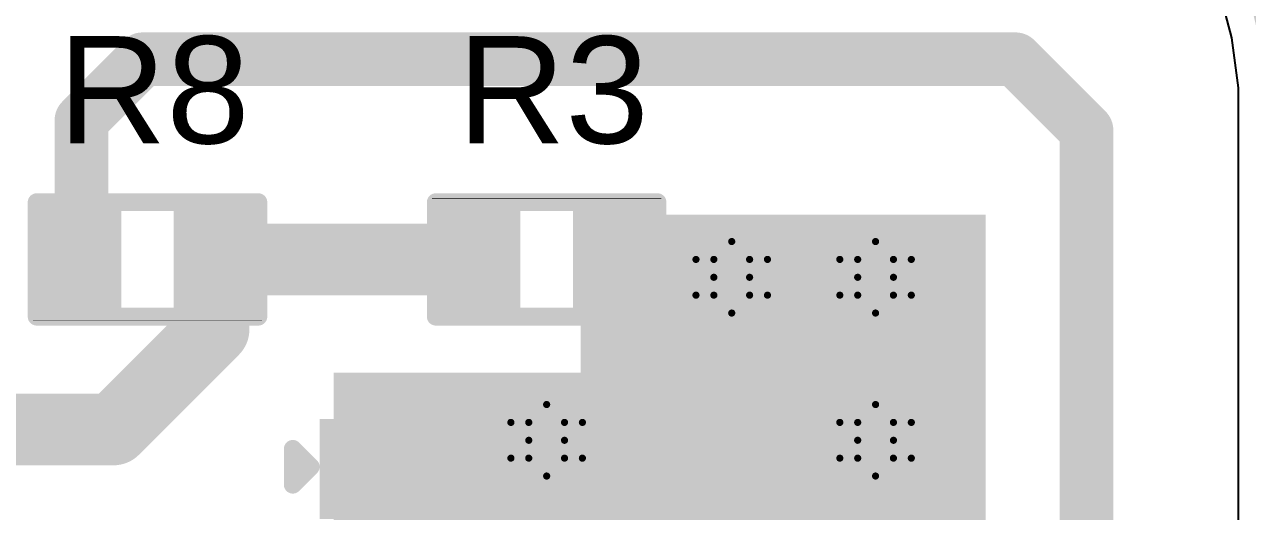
# Model space of a CAD drawing. Header units: inches. Extents: x -3 to 177, y -3 to 61.
# Drawn here: x 13.62 to 22.31, y 21.67 to 25.13 of the extents above; entities that cross this region are included whole.
import ezdxf

# ---------------------------------------------------------------- set-up
doc = ezdxf.new("R2010")
doc.units = ezdxf.units.IN
for name, color, linetype in [('Board Outline', 216, 'Continuous'), ('Bottom Layer', 5, 'Continuous'), ('Bottom Solder', 6, 'Continuous'), ('Drill Drawing', 1, 'Continuous'), ('Top Layer', 1, 'Continuous'), ('Top Overlay', 2, 'Continuous'), ('Top Paste', 8, 'Continuous'), ('Top Solder', 216, 'Continuous'), ('Via Holes', 16, 'Continuous')]:
    doc.layers.add(name, color=color, linetype=linetype)
doc.styles.add('Arial', font='', dxfattribs={"height": 0.2})
doc.styles.get('Arial').set_extended_font_data('Arial')

# ---------------------------------------------------------------- blocks, each defined once
blk = doc.blocks.new('6_TSOP__3')
at = {"layer": 'Top Layer'}
for points in [[(-0.813, 1.255), (-0.813, 0.747), (-1.512, 0.747), (-1.512, 1.255)], [(1.512, 1.255), (1.512, 0.747), (0.813, 0.747), (0.813, 1.255)], [(-0.813, 0.254), (-0.813, -0.254), (-1.512, -0.254), (-1.512, 0.254)], [(1.512, 0.254), (1.512, -0.254), (0.813, -0.254), (0.813, 0.254)], [(-0.813, -0.747), (-0.813, -1.255), (-1.512, -1.255), (-1.512, -0.747)], [(1.512, -0.747), (1.512, -1.255), (0.813, -1.255), (0.813, -0.747)]]:
    blk.add_hatch(color=1, dxfattribs=at).paths.add_polyline_path(points)
at = {"layer": 'Top Paste'}
for points in [[(-0.813, 1.255), (-0.813, 0.747), (-1.512, 0.747), (-1.512, 1.255)], [(1.512, 1.255), (1.512, 0.747), (0.813, 0.747), (0.813, 1.255)], [(-0.813, 0.254), (-0.813, -0.254), (-1.512, -0.254), (-1.512, 0.254)], [(1.512, 0.254), (1.512, -0.254), (0.813, -0.254), (0.813, 0.254)], [(-0.813, -0.747), (-0.813, -1.255), (-1.512, -1.255), (-1.512, -0.747)], [(1.512, -0.747), (1.512, -1.255), (0.813, -1.255), (0.813, -0.747)]]:
    blk.add_hatch(color=8, dxfattribs=at).paths.add_polyline_path(points)
at = {"layer": 'Top Solder'}
for points in [[(-0.7114, 1.3566), (-0.7114, 0.6454), (-1.6136, 0.6454), (-1.6136, 1.3566)], [(1.6136, 1.3566), (1.6136, 0.6454), (0.7114, 0.6454), (0.7114, 1.3566)], [(-0.7114, 0.3556), (-0.7114, -0.3556), (-1.6136, -0.3556), (-1.6136, 0.3556)], [(1.6136, 0.3556), (1.6136, -0.3556), (0.7114, -0.3556), (0.7114, 0.3556)], [(-0.7114, -0.6454), (-0.7114, -1.3566), (-1.6136, -1.3566), (-1.6136, -0.6454)], [(1.6136, -0.6454), (1.6136, -1.3566), (0.7114, -1.3566), (0.7114, -0.6454)]]:
    blk.add_hatch(color=216, dxfattribs=at).paths.add_polyline_path(points)
at = {"layer": 'Top Overlay'}
for points in [[(-0.6996, 1.5488, 0.127, 0.127, 0), (0.7112, 1.5494, 0.127, 0.127, 0)], [(-0.6996, 1.3716, 0.127, 0.127, 0), (-0.6996, 1.5488, 0.127, 0.127, 0)], [(0.7112, 1.3722, 0.127, 0.127, 0), (0.7112, 1.5494, 0.127, 0.127, 0)], [(-1.8034, 0.889, 0.127, 0.127, 0), (-1.8034, 1.143, 0.127, 0.127, 0)], [(-1.8034, 1.143, 0.127, 0.127, 0), (-1.6764, 1.016, 0.127, 0.127, 0)], [(-1.8034, 0.889, 0.127, 0.127, 0), (-1.6764, 1.016, 0.127, 0.127, 0)], [(-0.6996, -1.5488, 0.127, 0.127, 0), (-0.6996, -1.3716, 0.127, 0.127, 0)], [(0.7112, -1.5494, 0.127, 0.127, 0), (0.7112, -1.3722, 0.127, 0.127, 0)], [(-0.6996, -1.5488, 0.127, 0.127, 0), (0.7112, -1.5494, 0.127, 0.127, 0)]]:
    blk.add_lwpolyline(points, format="xyseb", dxfattribs=at)
for points in [[(-0.7313, 1.5488, 0.0635, 0.0635, 1), (-0.6678, 1.5488, 0.0635, 0.0635, 1)], [(-0.7313, 1.5488, 0.0635, 0.0635, 1), (-0.6678, 1.5488, 0.0635, 0.0635, 1)], [(0.6794, 1.5494, 0.0635, 0.0635, 1), (0.7429, 1.5494, 0.0635, 0.0635, 1)], [(0.6794, 1.5494, 0.0635, 0.0635, 1), (0.7429, 1.5494, 0.0635, 0.0635, 1)], [(-0.7313, 1.3716, 0.0635, 0.0635, 1), (-0.6678, 1.3716, 0.0635, 0.0635, 1)], [(0.6794, 1.3722, 0.0635, 0.0635, 1), (0.7429, 1.3722, 0.0635, 0.0635, 1)], [(-1.8352, 1.143, 0.0635, 0.0635, 1), (-1.7716, 1.143, 0.0635, 0.0635, 1)], [(-1.8352, 1.143, 0.0635, 0.0635, 1), (-1.7716, 1.143, 0.0635, 0.0635, 1)], [(-1.7082, 1.016, 0.0635, 0.0635, 1), (-1.6446, 1.016, 0.0635, 0.0635, 1)], [(-1.7082, 1.016, 0.0635, 0.0635, 1), (-1.6446, 1.016, 0.0635, 0.0635, 1)], [(-1.8352, 0.889, 0.0635, 0.0635, 1), (-1.7716, 0.889, 0.0635, 0.0635, 1)], [(-1.8352, 0.889, 0.0635, 0.0635, 1), (-1.7716, 0.889, 0.0635, 0.0635, 1)], [(-0.7313, -1.3716, 0.0635, 0.0635, 1), (-0.6678, -1.3716, 0.0635, 0.0635, 1)], [(0.6794, -1.3722, 0.0635, 0.0635, 1), (0.7429, -1.3722, 0.0635, 0.0635, 1)], [(-0.7313, -1.5488, 0.0635, 0.0635, 1), (-0.6678, -1.5488, 0.0635, 0.0635, 1)], [(-0.7313, -1.5488, 0.0635, 0.0635, 1), (-0.6678, -1.5488, 0.0635, 0.0635, 1)], [(0.6794, -1.5494, 0.0635, 0.0635, 1), (0.7429, -1.5494, 0.0635, 0.0635, 1)], [(0.6794, -1.5494, 0.0635, 0.0635, 1), (0.7429, -1.5494, 0.0635, 0.0635, 1)]]:
    blk.add_lwpolyline(points, format="xyseb", close=True, dxfattribs=at)
blk = doc.blocks.new('R___0402_12')
at = {"layer": 'Top Layer'}
for points in [[(-0.6985, -0.3175), (-0.6985, 0.3175), (-0.2413, 0.3175), (-0.2413, -0.3175)], [(0.2413, -0.3175), (0.2413, 0.3175), (0.6985, 0.3175), (0.6985, -0.3175)]]:
    blk.add_hatch(color=1, dxfattribs=at).paths.add_polyline_path(points)
at = {"layer": 'Top Paste'}
for points in [[(-0.6985, -0.3175), (-0.6985, 0.3175), (-0.2413, 0.3175), (-0.2413, -0.3175)], [(0.2413, -0.3175), (0.2413, 0.3175), (0.6985, 0.3175), (0.6985, -0.3175)]]:
    blk.add_hatch(color=8, dxfattribs=at).paths.add_polyline_path(points)
at = {"layer": 'Top Solder'}
for points in [[(-0.7535, -0.3725), (-0.7535, 0.3725), (-0.1863, 0.3725), (-0.1863, -0.3725)], [(0.1863, -0.3725), (0.1863, 0.3725), (0.7535, 0.3725), (0.7535, -0.3725)]]:
    blk.add_hatch(color=216, dxfattribs=at).paths.add_polyline_path(points)
at = {"layer": 'Top Overlay'}
for points in [[(-0.7874, 0.4064, 0.127, 0.127, 0), (0.7874, 0.4064, 0.127, 0.127, 0)], [(-0.7874, -0.4064, 0.127, 0.127, 0), (-0.7874, 0.4064, 0.127, 0.127, 0)], [(0.7874, -0.4064, 0.127, 0.127, 0), (0.7874, 0.4064, 0.127, 0.127, 0)], [(-0.7874, -0.4064, 0.127, 0.127, 0), (0.7874, -0.4064, 0.127, 0.127, 0)], [(-0.8128, -0.4318, 0.00323, 0.00323, 0), (0.8128, -0.4318, 0.00323, 0.00323, 0)]]:
    blk.add_lwpolyline(points, format="xyseb", dxfattribs=at)
for points in [[(-0.8191, 0.4064, 0.0635, 0.0635, 1), (-0.7556, 0.4064, 0.0635, 0.0635, 1)], [(-0.8191, 0.4064, 0.0635, 0.0635, 1), (-0.7556, 0.4064, 0.0635, 0.0635, 1)], [(0.7556, 0.4064, 0.0635, 0.0635, 1), (0.8191, 0.4064, 0.0635, 0.0635, 1)], [(0.7556, 0.4064, 0.0635, 0.0635, 1), (0.8191, 0.4064, 0.0635, 0.0635, 1)], [(-0.8191, -0.4064, 0.0635, 0.0635, 1), (-0.7556, -0.4064, 0.0635, 0.0635, 1)], [(-0.8191, -0.4064, 0.0635, 0.0635, 1), (-0.7556, -0.4064, 0.0635, 0.0635, 1)], [(0.7556, -0.4064, 0.0635, 0.0635, 1), (0.8191, -0.4064, 0.0635, 0.0635, 1)], [(0.7556, -0.4064, 0.0635, 0.0635, 1), (0.8191, -0.4064, 0.0635, 0.0635, 1)], [(-0.8136, -0.4318, 0.00161, 0.00161, 1), (-0.812, -0.4318, 0.00161, 0.00161, 1)], [(0.812, -0.4318, 0.00161, 0.00161, 1), (0.8136, -0.4318, 0.00161, 0.00161, 1)]]:
    blk.add_lwpolyline(points, format="xyseb", close=True, dxfattribs=at)
blk = doc.blocks.new('R___0402_17')
at = {"layer": 'Top Layer'}
for points in [[(-0.6985, -0.3175), (-0.6985, 0.3175), (-0.2413, 0.3175), (-0.2413, -0.3175)], [(0.2413, -0.3175), (0.2413, 0.3175), (0.6985, 0.3175), (0.6985, -0.3175)]]:
    blk.add_hatch(color=1, dxfattribs=at).paths.add_polyline_path(points)
at = {"layer": 'Top Paste'}
for points in [[(-0.6985, -0.3175), (-0.6985, 0.3175), (-0.2413, 0.3175), (-0.2413, -0.3175)], [(0.2413, -0.3175), (0.2413, 0.3175), (0.6985, 0.3175), (0.6985, -0.3175)]]:
    blk.add_hatch(color=8, dxfattribs=at).paths.add_polyline_path(points)
at = {"layer": 'Top Solder'}
for points in [[(-0.7535, -0.3725), (-0.7535, 0.3725), (-0.1863, 0.3725), (-0.1863, -0.3725)], [(0.1863, -0.3725), (0.1863, 0.3725), (0.7535, 0.3725), (0.7535, -0.3725)]]:
    blk.add_hatch(color=216, dxfattribs=at).paths.add_polyline_path(points)
at = {"layer": 'Top Overlay'}
for points in [[(0.7874, 0.4064, 0.127, 0.127, 0), (-0.7874, 0.4064, 0.127, 0.127, 0)], [(-0.7874, 0.4064, 0.127, 0.127, 0), (-0.7874, -0.4064, 0.127, 0.127, 0)], [(0.7874, 0.4064, 0.127, 0.127, 0), (0.7874, -0.4064, 0.127, 0.127, 0)], [(0.7874, -0.4064, 0.127, 0.127, 0), (-0.7874, -0.4064, 0.127, 0.127, 0)], [(0.8128, -0.4318, 0.00323, 0.00323, 0), (-0.8128, -0.4318, 0.00323, 0.00323, 0)]]:
    blk.add_lwpolyline(points, format="xyseb", dxfattribs=at)
for points in [[(-0.8191, 0.4064, 0.0635, 0.0635, 1), (-0.7556, 0.4064, 0.0635, 0.0635, 1)], [(-0.8191, 0.4064, 0.0635, 0.0635, 1), (-0.7556, 0.4064, 0.0635, 0.0635, 1)], [(0.7556, 0.4064, 0.0635, 0.0635, 1), (0.8191, 0.4064, 0.0635, 0.0635, 1)], [(0.7556, 0.4064, 0.0635, 0.0635, 1), (0.8191, 0.4064, 0.0635, 0.0635, 1)], [(-0.8191, -0.4064, 0.0635, 0.0635, 1), (-0.7556, -0.4064, 0.0635, 0.0635, 1)], [(-0.8191, -0.4064, 0.0635, 0.0635, 1), (-0.7556, -0.4064, 0.0635, 0.0635, 1)], [(0.7556, -0.4064, 0.0635, 0.0635, 1), (0.8191, -0.4064, 0.0635, 0.0635, 1)], [(0.7556, -0.4064, 0.0635, 0.0635, 1), (0.8191, -0.4064, 0.0635, 0.0635, 1)], [(-0.8136, -0.4318, 0.00161, 0.00161, 1), (-0.812, -0.4318, 0.00161, 0.00161, 1)], [(0.812, -0.4318, 0.00161, 0.00161, 1), (0.8136, -0.4318, 0.00161, 0.00161, 1)]]:
    blk.add_lwpolyline(points, format="xyseb", close=True, dxfattribs=at)

msp = doc.modelspace()

# ---------------------------------------------------------------- hatches: boundary and pattern name
at = {"layer": 'Bottom Layer'}
h = msp.add_hatch(color=5, dxfattribs=at)
edge = h.paths.add_edge_path()
edge.add_arc((18.6425, 23.3336), 0.3, 0, 360)
h = msp.add_hatch(color=5, dxfattribs=at)
edge = h.paths.add_edge_path()
edge.add_arc((19.6644, 23.3336), 0.3, 0, 360)
h = msp.add_hatch(color=5, dxfattribs=at)
edge = h.paths.add_edge_path()
edge.add_arc((17.3276, 22.1756), 0.3, 0, 360)
h = msp.add_hatch(color=5, dxfattribs=at)
edge = h.paths.add_edge_path()
edge.add_arc((19.6644, 22.1756), 0.3, 0, 360)
at = {"layer": 'Bottom Solder'}
h = msp.add_hatch(color=6, dxfattribs=at)
edge = h.paths.add_edge_path()
edge.add_arc((18.6425, 23.3336), 0.4016, 0, 360)
h = msp.add_hatch(color=6, dxfattribs=at)
edge = h.paths.add_edge_path()
edge.add_arc((19.6644, 23.3336), 0.4016, 0, 360)
h = msp.add_hatch(color=6, dxfattribs=at)
edge = h.paths.add_edge_path()
edge.add_arc((17.3276, 22.1756), 0.4016, 0, 360)
h = msp.add_hatch(color=6, dxfattribs=at)
edge = h.paths.add_edge_path()
edge.add_arc((19.6644, 22.1756), 0.4016, 0, 360)
at = {"layer": 'Top Layer'}
for points in [[(17.5689, 20.7174), (20.447, 20.7174), (20.447, 23.7781), (17.5689, 23.7781)], [(15.8156, 20.7174), (20.1168, 20.7174), (20.1168, 22.6568), (15.8156, 22.6568)]]:
    msp.add_hatch(color=1, dxfattribs=at).paths.add_polyline_path(points)
h = msp.add_hatch(color=1, dxfattribs=at)
edge = h.paths.add_edge_path()
edge.add_arc((18.6425, 23.3336), 0.3, 0, 360)
h = msp.add_hatch(color=1, dxfattribs=at)
edge = h.paths.add_edge_path()
edge.add_arc((19.6644, 23.3336), 0.3, 0, 360)
h = msp.add_hatch(color=1, dxfattribs=at)
edge = h.paths.add_edge_path()
edge.add_arc((17.3276, 22.1756), 0.3, 0, 360)
h = msp.add_hatch(color=1, dxfattribs=at)
edge = h.paths.add_edge_path()
edge.add_arc((19.6644, 22.1756), 0.3, 0, 360)
at = {"layer": 'Top Solder'}
h = msp.add_hatch(color=216, dxfattribs=at)
edge = h.paths.add_edge_path()
edge.add_arc((18.6425, 23.3336), 0.4016, 0, 360)
h = msp.add_hatch(color=216, dxfattribs=at)
edge = h.paths.add_edge_path()
edge.add_arc((19.6644, 23.3336), 0.4016, 0, 360)
h = msp.add_hatch(color=216, dxfattribs=at)
edge = h.paths.add_edge_path()
edge.add_arc((17.3276, 22.1756), 0.4016, 0, 360)
h = msp.add_hatch(color=216, dxfattribs=at)
edge = h.paths.add_edge_path()
edge.add_arc((19.6644, 22.1756), 0.4016, 0, 360)
at = {"layer": 'Via Holes'}
h = msp.add_hatch(color=7, dxfattribs=at)
edge = h.paths.add_edge_path()
edge.add_arc((18.6425, 23.3336), 0.15, 0, 360)
h = msp.add_hatch(color=7, dxfattribs=at)
edge = h.paths.add_edge_path()
edge.add_arc((19.6644, 23.3336), 0.15, 0, 360)
h = msp.add_hatch(color=7, dxfattribs=at)
edge = h.paths.add_edge_path()
edge.add_arc((17.3276, 22.1756), 0.15, 0, 360)
h = msp.add_hatch(color=7, dxfattribs=at)
edge = h.paths.add_edge_path()
edge.add_arc((19.6644, 22.1756), 0.15, 0, 360)

# ---------------------------------------------------------------- linework, layer by layer
at = {"layer": 'Board Outline'}
msp.add_lwpolyline([(19.5, 27.5, 0.127, 0.127, -0.414214), (22.5, 24.5, 0.127, 0.127, 0)], format="xyseb", dxfattribs=at)
at = {"layer": 'Bottom Layer'}
for p, q in [((22.1011, 25.383), (22.1941, 25.0359)), ((22.1941, 25.0359), (22.241, 24.6796)), ((22.241, 24.6796), (22.241, 24.5)), ((22.241, 24.5), (22.241, 19.3149))]:
    msp.add_line(p, q, dxfattribs=at)
at = {"layer": 'Drill Drawing'}
for points in [[(18.5155, 23.4606, 0.0508, 0.0508, 0), (18.6425, 23.5876, 0.0508, 0.0508, 0)], [(18.6425, 23.5876, 0.0508, 0.0508, 0), (18.7695, 23.4606, 0.0508, 0.0508, 0)], [(19.5374, 23.4606, 0.0508, 0.0508, 0), (19.6644, 23.5876, 0.0508, 0.0508, 0)], [(19.6644, 23.5876, 0.0508, 0.0508, 0), (19.7914, 23.4606, 0.0508, 0.0508, 0)], [(18.3885, 23.4606, 0.0508, 0.0508, 0), (18.5155, 23.3336, 0.0508, 0.0508, 0)], [(18.3885, 23.4606, 0.0508, 0.0508, 0), (18.5155, 23.4606, 0.0508, 0.0508, 0)], [(18.7695, 23.4606, 0.0508, 0.0508, 0), (18.8965, 23.4606, 0.0508, 0.0508, 0)], [(18.7695, 23.3336, 0.0508, 0.0508, 0), (18.8965, 23.4606, 0.0508, 0.0508, 0)], [(19.4104, 23.4606, 0.0508, 0.0508, 0), (19.5374, 23.3336, 0.0508, 0.0508, 0)], [(19.4104, 23.4606, 0.0508, 0.0508, 0), (19.5374, 23.4606, 0.0508, 0.0508, 0)], [(19.7914, 23.4606, 0.0508, 0.0508, 0), (19.9184, 23.4606, 0.0508, 0.0508, 0)], [(19.7914, 23.3336, 0.0508, 0.0508, 0), (19.9184, 23.4606, 0.0508, 0.0508, 0)], [(18.3885, 23.2066, 0.0508, 0.0508, 0), (18.5155, 23.3336, 0.0508, 0.0508, 0)], [(18.7695, 23.3336, 0.0508, 0.0508, 0), (18.8965, 23.2066, 0.0508, 0.0508, 0)], [(19.4104, 23.2066, 0.0508, 0.0508, 0), (19.5374, 23.3336, 0.0508, 0.0508, 0)], [(19.7914, 23.3336, 0.0508, 0.0508, 0), (19.9184, 23.2066, 0.0508, 0.0508, 0)], [(18.3885, 23.2066, 0.0508, 0.0508, 0), (18.5155, 23.2066, 0.0508, 0.0508, 0)], [(18.5155, 23.2066, 0.0508, 0.0508, 0), (18.6425, 23.0796, 0.0508, 0.0508, 0)], [(18.6425, 23.0796, 0.0508, 0.0508, 0), (18.7695, 23.2066, 0.0508, 0.0508, 0)], [(18.7695, 23.2066, 0.0508, 0.0508, 0), (18.8965, 23.2066, 0.0508, 0.0508, 0)], [(19.4104, 23.2066, 0.0508, 0.0508, 0), (19.5374, 23.2066, 0.0508, 0.0508, 0)], [(19.5374, 23.2066, 0.0508, 0.0508, 0), (19.6644, 23.0796, 0.0508, 0.0508, 0)], [(19.6644, 23.0796, 0.0508, 0.0508, 0), (19.7914, 23.2066, 0.0508, 0.0508, 0)], [(19.7914, 23.2066, 0.0508, 0.0508, 0), (19.9184, 23.2066, 0.0508, 0.0508, 0)], [(17.2006, 22.3026, 0.0508, 0.0508, 0), (17.3276, 22.4296, 0.0508, 0.0508, 0)], [(17.3276, 22.4296, 0.0508, 0.0508, 0), (17.4546, 22.3026, 0.0508, 0.0508, 0)], [(19.5374, 22.3026, 0.0508, 0.0508, 0), (19.6644, 22.4296, 0.0508, 0.0508, 0)], [(19.6644, 22.4296, 0.0508, 0.0508, 0), (19.7914, 22.3026, 0.0508, 0.0508, 0)], [(17.0736, 22.3026, 0.0508, 0.0508, 0), (17.2006, 22.1756, 0.0508, 0.0508, 0)], [(17.0736, 22.3026, 0.0508, 0.0508, 0), (17.2006, 22.3026, 0.0508, 0.0508, 0)], [(17.4546, 22.3026, 0.0508, 0.0508, 0), (17.5816, 22.3026, 0.0508, 0.0508, 0)], [(17.4546, 22.1756, 0.0508, 0.0508, 0), (17.5816, 22.3026, 0.0508, 0.0508, 0)], [(19.4104, 22.3026, 0.0508, 0.0508, 0), (19.5374, 22.1756, 0.0508, 0.0508, 0)], [(19.4104, 22.3026, 0.0508, 0.0508, 0), (19.5374, 22.3026, 0.0508, 0.0508, 0)], [(19.7914, 22.3026, 0.0508, 0.0508, 0), (19.9184, 22.3026, 0.0508, 0.0508, 0)], [(19.7914, 22.1756, 0.0508, 0.0508, 0), (19.9184, 22.3026, 0.0508, 0.0508, 0)], [(17.0736, 22.0486, 0.0508, 0.0508, 0), (17.2006, 22.1756, 0.0508, 0.0508, 0)], [(17.4546, 22.1756, 0.0508, 0.0508, 0), (17.5816, 22.0486, 0.0508, 0.0508, 0)], [(19.4104, 22.0486, 0.0508, 0.0508, 0), (19.5374, 22.1756, 0.0508, 0.0508, 0)], [(19.7914, 22.1756, 0.0508, 0.0508, 0), (19.9184, 22.0486, 0.0508, 0.0508, 0)], [(17.0736, 22.0486, 0.0508, 0.0508, 0), (17.2006, 22.0486, 0.0508, 0.0508, 0)], [(17.2006, 22.0486, 0.0508, 0.0508, 0), (17.3276, 21.9216, 0.0508, 0.0508, 0)], [(17.3276, 21.9216, 0.0508, 0.0508, 0), (17.4546, 22.0486, 0.0508, 0.0508, 0)], [(17.4546, 22.0486, 0.0508, 0.0508, 0), (17.5816, 22.0486, 0.0508, 0.0508, 0)], [(19.4104, 22.0486, 0.0508, 0.0508, 0), (19.5374, 22.0486, 0.0508, 0.0508, 0)], [(19.5374, 22.0486, 0.0508, 0.0508, 0), (19.6644, 21.9216, 0.0508, 0.0508, 0)], [(19.6644, 21.9216, 0.0508, 0.0508, 0), (19.7914, 22.0486, 0.0508, 0.0508, 0)], [(19.7914, 22.0486, 0.0508, 0.0508, 0), (19.9184, 22.0486, 0.0508, 0.0508, 0)]]:
    msp.add_lwpolyline(points, format="xyseb", dxfattribs=at)
for points in [[(18.6298, 23.5876, 0.0254, 0.0254, 1), (18.6552, 23.5876, 0.0254, 0.0254, 1)], [(18.6298, 23.5876, 0.0254, 0.0254, 1), (18.6552, 23.5876, 0.0254, 0.0254, 1)], [(19.6517, 23.5876, 0.0254, 0.0254, 1), (19.6771, 23.5876, 0.0254, 0.0254, 1)], [(19.6517, 23.5876, 0.0254, 0.0254, 1), (19.6771, 23.5876, 0.0254, 0.0254, 1)], [(18.3758, 23.4606, 0.0254, 0.0254, 1), (18.4012, 23.4606, 0.0254, 0.0254, 1)], [(18.3758, 23.4606, 0.0254, 0.0254, 1), (18.4012, 23.4606, 0.0254, 0.0254, 1)], [(18.5028, 23.4606, 0.0254, 0.0254, 1), (18.5282, 23.4606, 0.0254, 0.0254, 1)], [(18.5028, 23.4606, 0.0254, 0.0254, 1), (18.5282, 23.4606, 0.0254, 0.0254, 1)], [(18.7568, 23.4606, 0.0254, 0.0254, 1), (18.7822, 23.4606, 0.0254, 0.0254, 1)], [(18.7568, 23.4606, 0.0254, 0.0254, 1), (18.7822, 23.4606, 0.0254, 0.0254, 1)], [(18.8838, 23.4606, 0.0254, 0.0254, 1), (18.9092, 23.4606, 0.0254, 0.0254, 1)], [(18.8838, 23.4606, 0.0254, 0.0254, 1), (18.9092, 23.4606, 0.0254, 0.0254, 1)], [(19.3977, 23.4606, 0.0254, 0.0254, 1), (19.4231, 23.4606, 0.0254, 0.0254, 1)], [(19.3977, 23.4606, 0.0254, 0.0254, 1), (19.4231, 23.4606, 0.0254, 0.0254, 1)], [(19.5247, 23.4606, 0.0254, 0.0254, 1), (19.5501, 23.4606, 0.0254, 0.0254, 1)], [(19.5247, 23.4606, 0.0254, 0.0254, 1), (19.5501, 23.4606, 0.0254, 0.0254, 1)], [(19.7787, 23.4606, 0.0254, 0.0254, 1), (19.8041, 23.4606, 0.0254, 0.0254, 1)], [(19.7787, 23.4606, 0.0254, 0.0254, 1), (19.8041, 23.4606, 0.0254, 0.0254, 1)], [(19.9057, 23.4606, 0.0254, 0.0254, 1), (19.9311, 23.4606, 0.0254, 0.0254, 1)], [(19.9057, 23.4606, 0.0254, 0.0254, 1), (19.9311, 23.4606, 0.0254, 0.0254, 1)], [(18.5028, 23.3336, 0.0254, 0.0254, 1), (18.5282, 23.3336, 0.0254, 0.0254, 1)], [(18.5028, 23.3336, 0.0254, 0.0254, 1), (18.5282, 23.3336, 0.0254, 0.0254, 1)], [(18.7568, 23.3336, 0.0254, 0.0254, 1), (18.7822, 23.3336, 0.0254, 0.0254, 1)], [(18.7568, 23.3336, 0.0254, 0.0254, 1), (18.7822, 23.3336, 0.0254, 0.0254, 1)], [(19.5247, 23.3336, 0.0254, 0.0254, 1), (19.5501, 23.3336, 0.0254, 0.0254, 1)], [(19.5247, 23.3336, 0.0254, 0.0254, 1), (19.5501, 23.3336, 0.0254, 0.0254, 1)], [(19.7787, 23.3336, 0.0254, 0.0254, 1), (19.8041, 23.3336, 0.0254, 0.0254, 1)], [(19.7787, 23.3336, 0.0254, 0.0254, 1), (19.8041, 23.3336, 0.0254, 0.0254, 1)], [(18.3758, 23.2066, 0.0254, 0.0254, 1), (18.4012, 23.2066, 0.0254, 0.0254, 1)], [(18.3758, 23.2066, 0.0254, 0.0254, 1), (18.4012, 23.2066, 0.0254, 0.0254, 1)], [(18.5028, 23.2066, 0.0254, 0.0254, 1), (18.5282, 23.2066, 0.0254, 0.0254, 1)], [(18.5028, 23.2066, 0.0254, 0.0254, 1), (18.5282, 23.2066, 0.0254, 0.0254, 1)], [(18.7568, 23.2066, 0.0254, 0.0254, 1), (18.7822, 23.2066, 0.0254, 0.0254, 1)], [(18.7568, 23.2066, 0.0254, 0.0254, 1), (18.7822, 23.2066, 0.0254, 0.0254, 1)], [(18.8838, 23.2066, 0.0254, 0.0254, 1), (18.9092, 23.2066, 0.0254, 0.0254, 1)], [(18.8838, 23.2066, 0.0254, 0.0254, 1), (18.9092, 23.2066, 0.0254, 0.0254, 1)], [(19.3977, 23.2066, 0.0254, 0.0254, 1), (19.4231, 23.2066, 0.0254, 0.0254, 1)], [(19.3977, 23.2066, 0.0254, 0.0254, 1), (19.4231, 23.2066, 0.0254, 0.0254, 1)], [(19.5247, 23.2066, 0.0254, 0.0254, 1), (19.5501, 23.2066, 0.0254, 0.0254, 1)], [(19.5247, 23.2066, 0.0254, 0.0254, 1), (19.5501, 23.2066, 0.0254, 0.0254, 1)], [(19.7787, 23.2066, 0.0254, 0.0254, 1), (19.8041, 23.2066, 0.0254, 0.0254, 1)], [(19.7787, 23.2066, 0.0254, 0.0254, 1), (19.8041, 23.2066, 0.0254, 0.0254, 1)], [(19.9057, 23.2066, 0.0254, 0.0254, 1), (19.9311, 23.2066, 0.0254, 0.0254, 1)], [(19.9057, 23.2066, 0.0254, 0.0254, 1), (19.9311, 23.2066, 0.0254, 0.0254, 1)], [(18.6298, 23.0796, 0.0254, 0.0254, 1), (18.6552, 23.0796, 0.0254, 0.0254, 1)], [(18.6298, 23.0796, 0.0254, 0.0254, 1), (18.6552, 23.0796, 0.0254, 0.0254, 1)], [(19.6517, 23.0796, 0.0254, 0.0254, 1), (19.6771, 23.0796, 0.0254, 0.0254, 1)], [(19.6517, 23.0796, 0.0254, 0.0254, 1), (19.6771, 23.0796, 0.0254, 0.0254, 1)], [(17.3149, 22.4296, 0.0254, 0.0254, 1), (17.3403, 22.4296, 0.0254, 0.0254, 1)], [(17.3149, 22.4296, 0.0254, 0.0254, 1), (17.3403, 22.4296, 0.0254, 0.0254, 1)], [(19.6517, 22.4296, 0.0254, 0.0254, 1), (19.6771, 22.4296, 0.0254, 0.0254, 1)], [(19.6517, 22.4296, 0.0254, 0.0254, 1), (19.6771, 22.4296, 0.0254, 0.0254, 1)], [(17.0609, 22.3026, 0.0254, 0.0254, 1), (17.0863, 22.3026, 0.0254, 0.0254, 1)], [(17.0609, 22.3026, 0.0254, 0.0254, 1), (17.0863, 22.3026, 0.0254, 0.0254, 1)], [(17.1879, 22.3026, 0.0254, 0.0254, 1), (17.2133, 22.3026, 0.0254, 0.0254, 1)], [(17.1879, 22.3026, 0.0254, 0.0254, 1), (17.2133, 22.3026, 0.0254, 0.0254, 1)], [(17.4419, 22.3026, 0.0254, 0.0254, 1), (17.4673, 22.3026, 0.0254, 0.0254, 1)], [(17.4419, 22.3026, 0.0254, 0.0254, 1), (17.4673, 22.3026, 0.0254, 0.0254, 1)], [(17.5689, 22.3026, 0.0254, 0.0254, 1), (17.5943, 22.3026, 0.0254, 0.0254, 1)], [(17.5689, 22.3026, 0.0254, 0.0254, 1), (17.5943, 22.3026, 0.0254, 0.0254, 1)], [(19.3977, 22.3026, 0.0254, 0.0254, 1), (19.4231, 22.3026, 0.0254, 0.0254, 1)], [(19.3977, 22.3026, 0.0254, 0.0254, 1), (19.4231, 22.3026, 0.0254, 0.0254, 1)], [(19.5247, 22.3026, 0.0254, 0.0254, 1), (19.5501, 22.3026, 0.0254, 0.0254, 1)], [(19.5247, 22.3026, 0.0254, 0.0254, 1), (19.5501, 22.3026, 0.0254, 0.0254, 1)], [(19.7787, 22.3026, 0.0254, 0.0254, 1), (19.8041, 22.3026, 0.0254, 0.0254, 1)], [(19.7787, 22.3026, 0.0254, 0.0254, 1), (19.8041, 22.3026, 0.0254, 0.0254, 1)], [(19.9057, 22.3026, 0.0254, 0.0254, 1), (19.9311, 22.3026, 0.0254, 0.0254, 1)], [(19.9057, 22.3026, 0.0254, 0.0254, 1), (19.9311, 22.3026, 0.0254, 0.0254, 1)], [(17.1879, 22.1756, 0.0254, 0.0254, 1), (17.2133, 22.1756, 0.0254, 0.0254, 1)], [(17.1879, 22.1756, 0.0254, 0.0254, 1), (17.2133, 22.1756, 0.0254, 0.0254, 1)], [(17.4419, 22.1756, 0.0254, 0.0254, 1), (17.4673, 22.1756, 0.0254, 0.0254, 1)], [(17.4419, 22.1756, 0.0254, 0.0254, 1), (17.4673, 22.1756, 0.0254, 0.0254, 1)], [(19.5247, 22.1756, 0.0254, 0.0254, 1), (19.5501, 22.1756, 0.0254, 0.0254, 1)], [(19.5247, 22.1756, 0.0254, 0.0254, 1), (19.5501, 22.1756, 0.0254, 0.0254, 1)], [(19.7787, 22.1756, 0.0254, 0.0254, 1), (19.8041, 22.1756, 0.0254, 0.0254, 1)], [(19.7787, 22.1756, 0.0254, 0.0254, 1), (19.8041, 22.1756, 0.0254, 0.0254, 1)], [(17.0609, 22.0486, 0.0254, 0.0254, 1), (17.0863, 22.0486, 0.0254, 0.0254, 1)], [(17.0609, 22.0486, 0.0254, 0.0254, 1), (17.0863, 22.0486, 0.0254, 0.0254, 1)], [(17.1879, 22.0486, 0.0254, 0.0254, 1), (17.2133, 22.0486, 0.0254, 0.0254, 1)], [(17.1879, 22.0486, 0.0254, 0.0254, 1), (17.2133, 22.0486, 0.0254, 0.0254, 1)], [(17.4419, 22.0486, 0.0254, 0.0254, 1), (17.4673, 22.0486, 0.0254, 0.0254, 1)], [(17.4419, 22.0486, 0.0254, 0.0254, 1), (17.4673, 22.0486, 0.0254, 0.0254, 1)], [(17.5689, 22.0486, 0.0254, 0.0254, 1), (17.5943, 22.0486, 0.0254, 0.0254, 1)], [(17.5689, 22.0486, 0.0254, 0.0254, 1), (17.5943, 22.0486, 0.0254, 0.0254, 1)], [(19.3977, 22.0486, 0.0254, 0.0254, 1), (19.4231, 22.0486, 0.0254, 0.0254, 1)], [(19.3977, 22.0486, 0.0254, 0.0254, 1), (19.4231, 22.0486, 0.0254, 0.0254, 1)], [(19.5247, 22.0486, 0.0254, 0.0254, 1), (19.5501, 22.0486, 0.0254, 0.0254, 1)], [(19.5247, 22.0486, 0.0254, 0.0254, 1), (19.5501, 22.0486, 0.0254, 0.0254, 1)], [(19.7787, 22.0486, 0.0254, 0.0254, 1), (19.8041, 22.0486, 0.0254, 0.0254, 1)], [(19.7787, 22.0486, 0.0254, 0.0254, 1), (19.8041, 22.0486, 0.0254, 0.0254, 1)], [(19.9057, 22.0486, 0.0254, 0.0254, 1), (19.9311, 22.0486, 0.0254, 0.0254, 1)], [(19.9057, 22.0486, 0.0254, 0.0254, 1), (19.9311, 22.0486, 0.0254, 0.0254, 1)], [(17.3149, 21.9216, 0.0254, 0.0254, 1), (17.3403, 21.9216, 0.0254, 0.0254, 1)], [(17.3149, 21.9216, 0.0254, 0.0254, 1), (17.3403, 21.9216, 0.0254, 0.0254, 1)], [(19.6517, 21.9216, 0.0254, 0.0254, 1), (19.6771, 21.9216, 0.0254, 0.0254, 1)], [(19.6517, 21.9216, 0.0254, 0.0254, 1), (19.6771, 21.9216, 0.0254, 0.0254, 1)]]:
    msp.add_lwpolyline(points, format="xyseb", close=True, dxfattribs=at)
at = {"layer": 'Top Layer'}
for points in [[(14.0221, 24.4477, 0.381, 0.381, 0), (14.4574, 24.883, 0.381, 0.381, 0)], [(14.4574, 24.883, 0.381, 0.381, 0), (20.6583, 24.883, 0.381, 0.381, 0)], [(20.6583, 24.883, 0.381, 0.381, 0), (21.163, 24.3783, 0.381, 0.381, 0)], [(14.0221, 23.4606, 0.381, 0.381, 0), (14.0221, 24.4477, 0.381, 0.381, 0)], [(21.163, 18.5115, 0.381, 0.381, 0), (21.163, 24.3783, 0.381, 0.381, 0)], [(14.9619, 23.4606, 0.508, 0.508, 0), (16.8577, 23.4606, 0.508, 0.508, 0)], [(14.9619, 22.9628, 0.508, 0.508, 0), (14.9619, 23.4606, 0.508, 0.508, 0)], [(14.2509, 22.2518, 0.508, 0.508, 0), (14.9619, 22.9628, 0.508, 0.508, 0)], [(11.5713, 22.2518, 0.508, 0.508, 0), (14.2509, 22.2518, 0.508, 0.508, 0)]]:
    msp.add_lwpolyline(points, format="xyseb", dxfattribs=at)
for points in [[(14.3621, 24.883, 0.1905, 0.1905, 1), (14.5526, 24.883, 0.1905, 0.1905, 1)], [(14.3621, 24.883, 0.1905, 0.1905, 1), (14.5526, 24.883, 0.1905, 0.1905, 1)], [(20.563, 24.883, 0.1905, 0.1905, 1), (20.7535, 24.883, 0.1905, 0.1905, 1)], [(20.563, 24.883, 0.1905, 0.1905, 1), (20.7535, 24.883, 0.1905, 0.1905, 1)], [(13.9268, 24.4477, 0.1905, 0.1905, 1), (14.1173, 24.4477, 0.1905, 0.1905, 1)], [(13.9268, 24.4477, 0.1905, 0.1905, 1), (14.1173, 24.4477, 0.1905, 0.1905, 1)], [(21.0677, 24.3783, 0.1905, 0.1905, 1), (21.2582, 24.3783, 0.1905, 0.1905, 1)], [(21.0677, 24.3783, 0.1905, 0.1905, 1), (21.2582, 24.3783, 0.1905, 0.1905, 1)], [(13.9268, 23.4606, 0.1905, 0.1905, 1), (14.1173, 23.4606, 0.1905, 0.1905, 1)], [(14.8349, 23.4606, 0.254, 0.254, 1), (15.0889, 23.4606, 0.254, 0.254, 1)], [(14.8349, 23.4606, 0.254, 0.254, 1), (15.0889, 23.4606, 0.254, 0.254, 1)], [(16.7307, 23.4606, 0.254, 0.254, 1), (16.9847, 23.4606, 0.254, 0.254, 1)], [(14.8349, 22.9628, 0.254, 0.254, 1), (15.0889, 22.9628, 0.254, 0.254, 1)], [(14.8349, 22.9628, 0.254, 0.254, 1), (15.0889, 22.9628, 0.254, 0.254, 1)], [(14.1239, 22.2518, 0.254, 0.254, 1), (14.3779, 22.2518, 0.254, 0.254, 1)], [(14.1239, 22.2518, 0.254, 0.254, 1), (14.3779, 22.2518, 0.254, 0.254, 1)]]:
    msp.add_lwpolyline(points, format="xyseb", close=True, dxfattribs=at)

# ---------------------------------------------------------------- block references
for name, p in [('R___0402_12', (14.492, 23.4606)), ('6_TSOP__3', (17.3276, 20.9714))]:
    msp.add_blockref(name, p)
at = {"rotation": 180}
msp.add_blockref('R___0402_17', (17.3276, 23.4606), dxfattribs=at)

# ---------------------------------------------------------------- texts
at = {"layer": 'Top Overlay', "style": 'Arial'}
for s, p in [('R8', (13.8572, 24.2849)), ('R3', (16.6928, 24.2849))]:
    msp.add_text(s, height=0.762, dxfattribs=at).set_placement(p)

doc.saveas('drawing.dxf')
